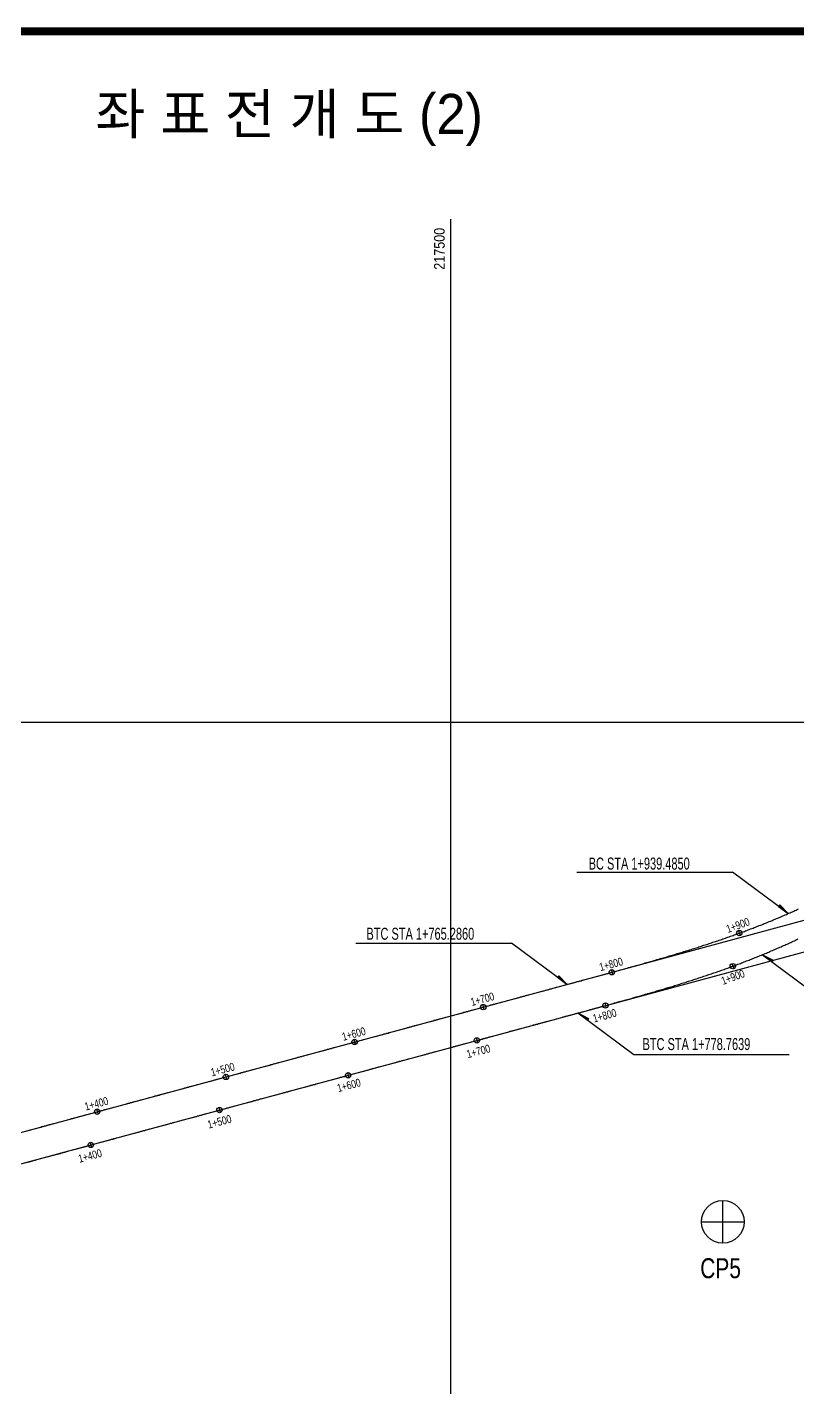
# Model space of a CAD drawing. Header units: inches. Extents: x 0 to 2523, y 0 to 1782.
# Drawn here: x 1072 to 1651, y 705 to 1725 of the extents above; entities that cross this region are included whole.
import ezdxf
from ezdxf.enums import TextEntityAlignment as Align

# ---------------------------------------------------------------- set-up
doc = ezdxf.new("R2010")
doc.units = ezdxf.units.IN
doc.header["$LTSCALE"] = 12
doc.header["$MEASUREMENT"] = 0
for name, color, linetype in [('CA-ALGN-CNTL', 2, 'Continuous'), ('CA-ALGN-STSM', 2, 'Continuous'), ('CA-ALGN-TEXT', 3, 'Continuous'), ('CA-LEAL', 1, 'Continuous'), ('CA-LEAT', 3, 'Continuous'), ('CV-GRID-LINE', 1, 'Continuous'), ('CV-GRID-TEXT', 4, 'Continuous'), ('CV-SURV-SYMB', 3, 'Continuous'), ('CV-SURV-TEXT', 3, 'Continuous'), ('CX-BORD', 3, 'Continuous'), ('CX-BORD-LIN1', 4, 'Continuous'), ('CX-BORD-LIN2', 3, 'Continuous'), ('CX-BORD-TEX2', 7, 'Continuous'), ('CX-BORD-TEX3', 6, 'Continuous')]:
    doc.layers.add(name, color=color, linetype=linetype)
doc.styles.add('GHS', font='Dotum.ttf')
doc.styles.add('RP2', font='Dotum.ttf')
doc.styles.add('TB_TEXT', font='Dotum.ttf')
doc.styles.add('TB_WBTXT', font='Dotum.ttf')
doc.styles.add('TB_WMTXT', font='Dotum.ttf')

# ---------------------------------------------------------------- blocks, each defined once
blk = doc.blocks.new('CXBLKA1-KHCA-부산~울산109_K2H')
at = {"layer": 'CX-BORD-LIN1', "const_width": 2}
blk.add_lwpolyline([(821, 20), (25, 20), (25, 574), (821, 574)], close=True, dxfattribs=at)
at = {"layer": 'CX-BORD-LIN1', "style": 'TB_TEXT'}
for tag, height, p in [('TR_RNUM4', 3, (310.11, 46.64)), ('TR_RDAT4', 3.5, (342.5, 47)), ('TR_DGN4', 3.5, (484.12, 47)), ('TR_CHK4', 3.5, (524.12, 47)), ('TR_APP4', 3.5, (564.12, 47)), ('TR_RNUM3', 3, (310.11, 40.64)), ('TR_RDAT3', 3.5, (342.5, 41)), ('TR_DGN3', 3.5, (484.12, 41)), ('TR_CHK3', 3.5, (524.12, 41)), ('TR_APP3', 3.5, (564.12, 41)), ('TR_RNUM2', 3, (310.11, 34.64)), ('TR_RDAT2', 3.5, (342.5, 35)), ('TR_DGN2', 3.5, (484.12, 35)), ('TR_CHK2', 3.5, (524.12, 35)), ('TR_APP2', 3.5, (564.12, 35)), ('TR_RDAT1', 3.5, (342.5, 29)), ('TR_DGN1', 3.5, (484.12, 29)), ('TR_CHK1', 3.5, (524.12, 29)), ('TR_APP1', 3.5, (564.12, 29)), ('TR_RNUM1', 3, (310.11, 28.64))]:
    blk.add_attdef(tag, text='', height=height, dxfattribs=at).set_placement(p, align=Align.MIDDLE_CENTER)
for tag, p in [('TR_RCON4', (367.3, 47)), ('TR_RCON3', (367.3, 41)), ('TR_RCON2', (367.3, 35)), ('TR_RCON1', (367.3, 29))]:
    blk.add_attdef(tag, text='', height=3.5, dxfattribs=at).set_placement(p, align=Align.MIDDLE_LEFT)
at = {"layer": 'CX-BORD-LIN2', "style": 'TB_TEXT'}
blk.add_attdef('TD_VERSION', text='', height=3, rotation=90, dxfattribs=at).set_placement((825.5, 68.01), align=Align.MIDDLE_CENTER)
at = {"layer": 'CX-BORD-TEX2', "style": 'TB_WMTXT'}
for tag, height, p in [('TB_CNAME', 5, (40.34, 551.83)), ('TB_CSCOP', 4, (41.63, 543.83))]:
    blk.add_attdef(tag, text='', height=height, dxfattribs=at).set_placement(p, align=Align.BOTTOM_LEFT)
at = {"layer": 'CX-BORD-TEX2', "style": 'TB_WBTXT'}
for tag, height, p in [('TB_MTITIL', 10, (423, 553.33)), ('TB_STITL', 7, (423, 538.33))]:
    blk.add_attdef(tag, text='', height=height, dxfattribs=at).set_placement(p, align=Align.MIDDLE_CENTER)
at = {"layer": 'CX-BORD-TEX3', "style": 'TB_TEXT'}
for tag, height, p in [('TD_DCOMP', 4.5, (242.5, 45)), ('TD_CSECT', 4.5, (636, 45)), ('TD_DNAME_TOP', 4.5, (780, 45)), ('TD_DNAME_MAIN', 4.5, (780, 39.01)), ('TD_HSCAL', 4.5, (651.7, 35.24)), ('TD_VSCAL', 4.5, (680.78, 35.24)), ('TD_CCOMP', 4.5, (242.5, 35)), ('TD_DNAME_BOT', 3, (780, 33.65)), ('TD_CNAME', 4.5, (90, 25.75)), ('TD_FIELD', 4.5, (207.5, 25.53)), ('TD_CSTEP', 4.5, (278.24, 25.53)), ('TD_DWGCODE', 4.5, (666, 25.39)), ('TD_DWGNO', 4.5, (780, 25.39))]:
    blk.add_attdef(tag, text='', height=height, dxfattribs=at).set_placement(p, align=Align.MIDDLE_CENTER)
at = {"layer": 'CX-BORD-TEX3', "style": 'TB_TEXT', "width": 0.9}
blk.add_attdef('TD_CDIST', text='', height=4, dxfattribs=at).set_placement((681, 45), align=Align.MIDDLE_CENTER)

msp = doc.modelspace()

# ---------------------------------------------------------------- hatches: boundary and pattern name
at = {"layer": 'CA-LEAL'}
for points in [[(1643.4, 1060.6), (1637.1, 1067.1), (1636.2, 1065.9)], [(1631.2, 1024.5), (1632, 1025.6), (1624, 1029.8)], [(1477.6, 1007.5), (1471.3, 1014), (1470.4, 1012.9)], [(1492.8, 980.8), (1493.6, 981.9), (1485.6, 986.1)]]:
    msp.add_hatch(color=1, dxfattribs=at).paths.add_polyline_path(points)

# ---------------------------------------------------------------- linework, layer by layer
at = {"layer": 'CA-ALGN-CNTL', "linetype": 'Continuous'}
for p, q in [((520.4, 748.4), (1861.9, 1111.6)), ((541.7, 730.6), (1856.6, 1086.5))]:
    msp.add_line(p, q, dxfattribs=at)
at = {"layer": 'CA-ALGN-CNTL'}
for points in [[(1071.9, 897.7), (1072.9, 898), (1073.9, 898.2), (1074.8, 898.5), (1075.8, 898.8), (1076.8, 899), (1077.7, 899.3), (1078.7, 899.6), (1079.7, 899.8), (1080.6, 900.1), (1081.6, 900.3), (1082.6, 900.6), (1083.5, 900.9), (1084.5, 901.1), (1085.5, 901.4), (1086.4, 901.6), (1087.4, 901.9), (1088.4, 902.2), (1089.3, 902.4), (1090.3, 902.7), (1091.2, 902.9), (1092.2, 903.2), (1093.2, 903.5), (1094.1, 903.7), (1095.1, 904), (1096.1, 904.3), (1097, 904.5), (1098, 904.8), (1099, 905), (1099.9, 905.3), (1100.9, 905.6), (1101.9, 905.8), (1102.8, 906.1), (1103.8, 906.3), (1104.8, 906.6), (1105.7, 906.9), (1106.7, 907.1), (1107.7, 907.4), (1108.6, 907.7), (1109.6, 907.9), (1110.6, 908.2), (1111.5, 908.4), (1112.5, 908.7), (1113.4, 909), (1114.4, 909.2), (1115.4, 909.5), (1116.3, 909.7), (1117.3, 910), (1118.3, 910.3), (1119.2, 910.5), (1120.2, 910.8), (1121.2, 911), (1122.1, 911.3), (1123.1, 911.6), (1124.1, 911.8), (1125, 912.1), (1126, 912.4), (1127, 912.6), (1127.9, 912.9), (1128.9, 913.1), (1129.9, 913.4), (1130.8, 913.7), (1131.8, 913.9), (1132.8, 914.2), (1133.7, 914.4), (1134.7, 914.7), (1135.6, 915), (1136.6, 915.2), (1137.6, 915.5), (1138.5, 915.8), (1139.5, 916), (1140.5, 916.3), (1141.4, 916.5), (1142.4, 916.8), (1143.4, 917.1), (1144.3, 917.3), (1145.3, 917.6), (1146.3, 917.8), (1147.2, 918.1), (1148.2, 918.4), (1149.2, 918.6), (1150.1, 918.9), (1151.1, 919.1), (1152.1, 919.4), (1153, 919.7), (1154, 919.9), (1155, 920.2), (1155.9, 920.5), (1156.9, 920.7), (1157.8, 921), (1158.8, 921.2), (1159.8, 921.5), (1160.7, 921.8), (1161.7, 922), (1162.7, 922.3), (1163.6, 922.5), (1164.6, 922.8), (1165.6, 923.1), (1166.5, 923.3), (1167.5, 923.6), (1168.5, 923.9), (1169.4, 924.1), (1170.4, 924.4), (1171.4, 924.6), (1172.3, 924.9), (1173.3, 925.2), (1174.3, 925.4), (1175.2, 925.7), (1176.2, 925.9), (1177.2, 926.2), (1178.1, 926.5), (1179.1, 926.7), (1180.1, 927), (1181, 927.2), (1182, 927.5), (1182.9, 927.8), (1183.9, 928), (1184.9, 928.3), (1185.8, 928.6), (1186.8, 928.8), (1187.8, 929.1), (1188.7, 929.3), (1189.7, 929.6), (1190.7, 929.9), (1191.6, 930.1), (1192.6, 930.4), (1193.6, 930.6), (1194.5, 930.9), (1195.5, 931.2), (1196.5, 931.4), (1197.4, 931.7), (1198.4, 932), (1199.4, 932.2), (1200.3, 932.5), (1201.3, 932.7), (1202.3, 933), (1203.2, 933.3), (1204.2, 933.5), (1205.1, 933.8), (1206.1, 934), (1207.1, 934.3), (1208, 934.6), (1209, 934.8), (1210, 935.1), (1210.9, 935.3), (1211.9, 935.6), (1212.9, 935.9), (1213.8, 936.1), (1214.8, 936.4), (1215.8, 936.7), (1216.7, 936.9), (1217.7, 937.2), (1218.7, 937.4), (1219.6, 937.7), (1220.6, 938), (1221.6, 938.2), (1222.5, 938.5), (1223.5, 938.7), (1224.5, 939), (1225.4, 939.3), (1226.4, 939.5), (1227.3, 939.8), (1228.3, 940.1), (1229.3, 940.3), (1230.2, 940.6), (1231.2, 940.8), (1232.2, 941.1), (1233.1, 941.4), (1234.1, 941.6), (1235.1, 941.9), (1236, 942.1), (1237, 942.4), (1238, 942.7), (1238.9, 942.9), (1239.9, 943.2), (1240.9, 943.4), (1241.8, 943.7), (1242.8, 944), (1243.8, 944.2), (1244.7, 944.5), (1245.7, 944.8), (1246.7, 945), (1247.6, 945.3), (1248.6, 945.5), (1249.5, 945.8), (1250.5, 946.1), (1251.5, 946.3), (1252.4, 946.6), (1253.4, 946.8), (1254.4, 947.1), (1255.3, 947.4), (1256.3, 947.6), (1257.3, 947.9), (1258.2, 948.2), (1259.2, 948.4), (1260.2, 948.7), (1261.1, 948.9), (1262.1, 949.2), (1263.1, 949.5), (1264, 949.7), (1265, 950), (1266, 950.2), (1266.9, 950.5), (1267.9, 950.8), (1268.9, 951), (1269.8, 951.3), (1270.8, 951.5), (1271.8, 951.8), (1272.7, 952.1), (1273.7, 952.3), (1274.6, 952.6), (1275.6, 952.9), (1276.6, 953.1), (1277.5, 953.4), (1278.5, 953.6), (1279.5, 953.9), (1280.4, 954.2), (1281.4, 954.4), (1282.4, 954.7), (1283.3, 954.9), (1284.3, 955.2), (1285.3, 955.5), (1286.2, 955.7), (1287.2, 956), (1288.2, 956.3), (1289.1, 956.5), (1290.1, 956.8), (1291.1, 957), (1292, 957.3), (1293, 957.6), (1294, 957.8), (1294.9, 958.1), (1295.9, 958.3), (1296.8, 958.6), (1297.8, 958.9), (1298.8, 959.1), (1299.7, 959.4), (1300.7, 959.6), (1301.7, 959.9), (1302.6, 960.2), (1303.6, 960.4), (1304.6, 960.7), (1305.5, 961), (1306.5, 961.2), (1307.5, 961.5), (1308.4, 961.7), (1309.4, 962), (1310.4, 962.3), (1311.3, 962.5), (1312.3, 962.8), (1313.3, 963), (1314.2, 963.3), (1315.2, 963.6), (1316.2, 963.8), (1317.1, 964.1), (1318.1, 964.4), (1319, 964.6), (1320, 964.9), (1321, 965.1), (1321.9, 965.4), (1322.9, 965.7), (1323.9, 965.9), (1324.8, 966.2), (1325.8, 966.4), (1326.8, 966.7), (1327.7, 967), (1328.7, 967.2), (1329.7, 967.5), (1330.6, 967.7), (1331.6, 968), (1332.6, 968.3), (1333.5, 968.5), (1334.5, 968.8), (1335.5, 969.1), (1336.4, 969.3), (1337.4, 969.6), (1338.4, 969.8), (1339.3, 970.1), (1340.3, 970.4), (1341.2, 970.6), (1342.2, 970.9), (1343.2, 971.1), (1344.1, 971.4), (1345.1, 971.7), (1346.1, 971.9), (1347, 972.2), (1348, 972.5), (1349, 972.7), (1349.9, 973), (1350.9, 973.2), (1351.9, 973.5), (1352.8, 973.8), (1353.8, 974), (1354.8, 974.3), (1355.7, 974.5), (1356.7, 974.8), (1357.7, 975.1), (1358.6, 975.3), (1359.6, 975.6), (1360.6, 975.8), (1361.5, 976.1), (1362.5, 976.4), (1363.4, 976.6), (1364.4, 976.9), (1365.4, 977.2), (1366.3, 977.4), (1367.3, 977.7), (1368.3, 977.9), (1369.2, 978.2), (1370.2, 978.5), (1371.2, 978.7), (1372.1, 979), (1373.1, 979.2), (1374.1, 979.5), (1375, 979.8), (1376, 980), (1377, 980.3), (1377.9, 980.6), (1378.9, 980.8), (1379.9, 981.1), (1380.8, 981.3), (1381.8, 981.6), (1382.8, 981.9), (1383.7, 982.1), (1384.7, 982.4), (1385.7, 982.6), (1386.6, 982.9), (1387.6, 983.2), (1388.5, 983.4), (1389.5, 983.7), (1390.5, 984), (1391.4, 984.2), (1392.4, 984.5), (1393.4, 984.7), (1394.3, 985), (1395.3, 985.3), (1396.3, 985.5), (1397.2, 985.8), (1398.2, 986), (1399.2, 986.3), (1400.1, 986.6), (1401.1, 986.8), (1402.1, 987.1), (1403, 987.3), (1404, 987.6), (1405, 987.9), (1405.9, 988.1), (1406.9, 988.4), (1407.9, 988.7), (1408.8, 988.9), (1409.8, 989.2), (1410.7, 989.4), (1411.7, 989.7), (1412.7, 990), (1413.6, 990.2), (1414.6, 990.5), (1415.6, 990.7), (1416.5, 991), (1417.5, 991.3), (1418.5, 991.5), (1419.4, 991.8), (1420.4, 992.1), (1421.4, 992.3), (1422.3, 992.6), (1423.3, 992.8), (1424.3, 993.1), (1425.2, 993.4), (1426.2, 993.6), (1427.2, 993.9), (1428.1, 994.1), (1429.1, 994.4), (1430.1, 994.7), (1431, 994.9), (1432, 995.2), (1432.9, 995.4), (1433.9, 995.7), (1434.9, 996), (1435.8, 996.2), (1436.8, 996.5), (1437.8, 996.8), (1438.7, 997), (1439.7, 997.3), (1440.7, 997.5), (1441.6, 997.8), (1442.6, 998.1), (1443.6, 998.3), (1444.5, 998.6), (1445.5, 998.8), (1446.5, 999.1), (1447.4, 999.4), (1448.4, 999.6), (1449.4, 999.9), (1450.3, 1000.2), (1451.3, 1000.4), (1452.3, 1000.7), (1453.2, 1000.9), (1454.2, 1001.2), (1455.1, 1001.5), (1456.1, 1001.7), (1457.1, 1002), (1458, 1002.2), (1459, 1002.5), (1460, 1002.8), (1460.9, 1003), (1461.9, 1003.3), (1462.9, 1003.5), (1463.8, 1003.8), (1464.8, 1004.1), (1465.8, 1004.3), (1466.7, 1004.6), (1467.7, 1004.9), (1468.7, 1005.1), (1469.6, 1005.4), (1470.6, 1005.6), (1471.6, 1005.9), (1472.5, 1006.2), (1473.5, 1006.4), (1474.5, 1006.7), (1475.4, 1006.9), (1476.4, 1007.2), (1477.4, 1007.5), (1478.3, 1007.7), (1479.3, 1008), (1480.2, 1008.3), (1481.2, 1008.5), (1482.2, 1008.8), (1483.1, 1009), (1484.1, 1009.3), (1485.1, 1009.6), (1486, 1009.8), (1487, 1010.1), (1488, 1010.3), (1488.9, 1010.6), (1489.9, 1010.9), (1490.9, 1011.1), (1491.8, 1011.4), (1492.7, 1011.6), (1492.8, 1011.6), (1493.8, 1011.9), (1494.7, 1012.2), (1495.7, 1012.4), (1496.7, 1012.7), (1497.6, 1013), (1498.6, 1013.2), (1499.6, 1013.5), (1500.5, 1013.7), (1501.5, 1014), (1502.4, 1014.3), (1503.4, 1014.5), (1504.4, 1014.8), (1505.3, 1015), (1506.3, 1015.3), (1507.3, 1015.6), (1508.2, 1015.8), (1509.2, 1016.1), (1510.2, 1016.4), (1511.1, 1016.6), (1512.1, 1016.9), (1513.1, 1017.2), (1514, 1017.4), (1515, 1017.7), (1516, 1017.9), (1516.9, 1018.2), (1517.9, 1018.5), (1518.8, 1018.7), (1519.8, 1019), (1520.8, 1019.3), (1521.7, 1019.5), (1522.7, 1019.8), (1523.7, 1020.1), (1524.6, 1020.3), (1525.6, 1020.6), (1526.6, 1020.9), (1527.5, 1021.1), (1528.5, 1021.4), (1529.4, 1021.7), (1530.4, 1022), (1531.4, 1022.2), (1532.3, 1022.5), (1533.3, 1022.8), (1534.3, 1023), (1535.2, 1023.3), (1536.2, 1023.6), (1537.1, 1023.9), (1538.1, 1024.1), (1539.1, 1024.4), (1540, 1024.7), (1541, 1025), (1542, 1025.2), (1542.9, 1025.5), (1543.9, 1025.8), (1544.8, 1026.1), (1545.8, 1026.3), (1546.8, 1026.6), (1547.7, 1026.9), (1548.7, 1027.2), (1549.6, 1027.5), (1550.6, 1027.7), (1551.6, 1028), (1552.5, 1028.3), (1553.5, 1028.6), (1554.4, 1028.9), (1555.4, 1029.2), (1556.3, 1029.4), (1557.3, 1029.7), (1558.3, 1030), (1559.2, 1030.3), (1560.2, 1030.6), (1561.1, 1030.9), (1562.1, 1031.2), (1563, 1031.5), (1564, 1031.8), (1565, 1032.1), (1565.9, 1032.3), (1566.9, 1032.6), (1567.8, 1032.9), (1568.8, 1033.2), (1569.7, 1033.5), (1570.7, 1033.8), (1571.6, 1034.1), (1572.6, 1034.4), (1573.6, 1034.7), (1574.5, 1035), (1575.5, 1035.3), (1576.4, 1035.6), (1577.4, 1035.9), (1578.3, 1036.3), (1579.3, 1036.6), (1580.2, 1036.9), (1581.2, 1037.2), (1582.1, 1037.5), (1583.1, 1037.8), (1584, 1038.1), (1585, 1038.4), (1585.9, 1038.7), (1586.9, 1039.1), (1587.8, 1039.4), (1588.8, 1039.7), (1589.7, 1040), (1590.7, 1040.3), (1591.6, 1040.6), (1592.6, 1041), (1593.5, 1041.3), (1594.4, 1041.6), (1595.4, 1041.9), (1596.3, 1042.3), (1597.3, 1042.6), (1598.2, 1042.9), (1599.2, 1043.3), (1600.1, 1043.6), (1601.1, 1043.9), (1602, 1044.3), (1602.9, 1044.6), (1603.9, 1044.9), (1604.8, 1045.3), (1605.8, 1045.6), (1606.7, 1046), (1607.6, 1046.3), (1608.6, 1046.6), (1609.5, 1047), (1610.5, 1047.3), (1611.4, 1047.7), (1612.3, 1048), (1613.3, 1048.4), (1614.2, 1048.7), (1615.1, 1049.1), (1616.1, 1049.4), (1617, 1049.8), (1617.9, 1050.2), (1618.9, 1050.5), (1619.8, 1050.9), (1620.7, 1051.2), (1621.7, 1051.6), (1622.6, 1052), (1623.5, 1052.3), (1624.5, 1052.7), (1625.4, 1053.1), (1626.3, 1053.4), (1627.2, 1053.8), (1628.2, 1054.2), (1629.1, 1054.6), (1630, 1054.9), (1630.8, 1055.3), (1631, 1055.3), (1631.9, 1055.7), (1632.8, 1056.1), (1633.7, 1056.5), (1634.7, 1056.9), (1635.6, 1057.2), (1636.5, 1057.6), (1637.4, 1058), (1638.3, 1058.4), (1639.3, 1058.8), (1640.2, 1059.2), (1641.1, 1059.6), (1642, 1060), (1642.9, 1060.4), (1643.8, 1060.8), (1644.8, 1061.2), (1645.7, 1061.6), (1646.6, 1062), (1647.5, 1062.4), (1648.4, 1062.8), (1649.3, 1063.2), (1650.2, 1063.6), (1651.1, 1064.1)], [(1072, 874.1), (1072.9, 874.4), (1073.9, 874.6), (1074.9, 874.9), (1075.8, 875.1), (1076.8, 875.4), (1077.7, 875.7), (1078.7, 875.9), (1079.7, 876.2), (1080.6, 876.5), (1081.6, 876.7), (1082.6, 877), (1083.5, 877.2), (1084.5, 877.5), (1085.5, 877.8), (1086.4, 878), (1087.4, 878.3), (1088.4, 878.5), (1089.3, 878.8), (1090.3, 879.1), (1091.3, 879.3), (1092.2, 879.6), (1093.2, 879.9), (1094.2, 880.1), (1095.1, 880.4), (1096.1, 880.6), (1097.1, 880.9), (1098, 881.2), (1099, 881.4), (1099.9, 881.7), (1100.9, 881.9), (1101.9, 882.2), (1102.8, 882.5), (1103.8, 882.7), (1104.8, 883), (1105.7, 883.3), (1106.7, 883.5), (1107.7, 883.8), (1108.6, 884), (1109.6, 884.3), (1110.6, 884.6), (1111.5, 884.8), (1112.5, 885.1), (1113.5, 885.3), (1114.4, 885.6), (1115.4, 885.9), (1116.4, 886.1), (1117.3, 886.4), (1118.3, 886.6), (1119.3, 886.9), (1120.2, 887.2), (1121.2, 887.4), (1122.1, 887.7), (1123.1, 888), (1124.1, 888.2), (1125, 888.5), (1126, 888.7), (1127, 889), (1127.9, 889.3), (1128.9, 889.5), (1129.9, 889.8), (1130.8, 890), (1131.8, 890.3), (1132.8, 890.6), (1133.7, 890.8), (1134.7, 891.1), (1135.7, 891.4), (1136.6, 891.6), (1137.6, 891.9), (1138.6, 892.1), (1139.5, 892.4), (1140.5, 892.7), (1141.5, 892.9), (1142.4, 893.2), (1143.4, 893.4), (1144.4, 893.7), (1145.3, 894), (1146.3, 894.2), (1147.2, 894.5), (1148.2, 894.7), (1149.2, 895), (1150.1, 895.3), (1151.1, 895.5), (1152.1, 895.8), (1153, 896.1), (1154, 896.3), (1155, 896.6), (1155.9, 896.8), (1156.9, 897.1), (1157.9, 897.4), (1158.8, 897.6), (1159.8, 897.9), (1160.8, 898.1), (1161.7, 898.4), (1162.7, 898.7), (1163.7, 898.9), (1164.6, 899.2), (1165.6, 899.5), (1166.6, 899.7), (1167.5, 900), (1168.5, 900.2), (1169.4, 900.5), (1170.4, 900.8), (1171.4, 901), (1172.3, 901.3), (1173.3, 901.5), (1174.3, 901.8), (1175.2, 902.1), (1176.2, 902.3), (1177.2, 902.6), (1178.1, 902.8), (1179.1, 903.1), (1180.1, 903.4), (1181, 903.6), (1182, 903.9), (1183, 904.2), (1183.9, 904.4), (1184.9, 904.7), (1185.9, 904.9), (1186.8, 905.2), (1187.8, 905.5), (1188.8, 905.7), (1189.2, 905.9), (1189.7, 906), (1190.7, 906.2), (1191.6, 906.5), (1192.6, 906.8), (1193.6, 907), (1194.5, 907.3), (1195.5, 907.6), (1196.5, 907.8), (1197.4, 908.1), (1198.4, 908.3), (1199.4, 908.6), (1200.3, 908.9), (1201.3, 909.1), (1202.3, 909.4), (1203.2, 909.6), (1204.2, 909.9), (1205.2, 910.2), (1206.1, 910.4), (1207.1, 910.7), (1208.1, 910.9), (1209, 911.2), (1210, 911.5), (1211, 911.7), (1211.9, 912), (1212.9, 912.3), (1213.8, 912.5), (1214.8, 912.8), (1215.8, 913), (1216.7, 913.3), (1217.7, 913.6), (1218.7, 913.8), (1219.6, 914.1), (1220.6, 914.3), (1221.6, 914.6), (1222.5, 914.9), (1223.5, 915.1), (1224.5, 915.4), (1225.4, 915.7), (1226.4, 915.9), (1227.4, 916.2), (1228.3, 916.4), (1229.3, 916.7), (1230.3, 917), (1231.2, 917.2), (1232.2, 917.5), (1233.2, 917.7), (1234.1, 918), (1235.1, 918.3), (1236.1, 918.5), (1237, 918.8), (1238, 919), (1238.9, 919.3), (1239.9, 919.6), (1240.9, 919.8), (1241.8, 920.1), (1242.8, 920.4), (1243.8, 920.6), (1244.7, 920.9), (1245.7, 921.1), (1246.7, 921.4), (1247.6, 921.7), (1248.6, 921.9), (1249.6, 922.2), (1250.5, 922.4), (1251.5, 922.7), (1252.5, 923), (1253.4, 923.2), (1254.4, 923.5), (1255.4, 923.8), (1256.3, 924), (1257.3, 924.3), (1258.3, 924.5), (1259.2, 924.8), (1260.2, 925.1), (1261.1, 925.3), (1262.1, 925.6), (1263.1, 925.8), (1264, 926.1), (1265, 926.4), (1266, 926.6), (1266.9, 926.9), (1267.9, 927.1), (1268.9, 927.4), (1269.8, 927.7), (1270.8, 927.9), (1271.8, 928.2), (1272.7, 928.5), (1273.7, 928.7), (1274.7, 929), (1275.6, 929.2), (1276.6, 929.5), (1277.6, 929.8), (1278.5, 930), (1279.5, 930.3), (1280.5, 930.5), (1281.4, 930.8), (1282.4, 931.1), (1283.3, 931.3), (1284.3, 931.6), (1285.3, 931.9), (1286.2, 932.1), (1287.2, 932.4), (1288.2, 932.6), (1289.1, 932.9), (1290.1, 933.2), (1291.1, 933.4), (1292, 933.7), (1293, 933.9), (1294, 934.2), (1294.9, 934.5), (1295.9, 934.7), (1296.9, 935), (1297.8, 935.2), (1298.8, 935.5), (1299.8, 935.8), (1300.7, 936), (1301.7, 936.3), (1302.7, 936.6), (1303.6, 936.8), (1304.6, 937.1), (1305.5, 937.3), (1306.5, 937.6), (1307.5, 937.9), (1308.4, 938.1), (1309.4, 938.4), (1310.4, 938.6), (1311.3, 938.9), (1312.3, 939.2), (1313.3, 939.4), (1314.2, 939.7), (1315.2, 940), (1316.2, 940.2), (1317.1, 940.5), (1318.1, 940.7), (1319.1, 941), (1320, 941.3), (1321, 941.5), (1322, 941.8), (1322.9, 942), (1323.9, 942.3), (1324.9, 942.6), (1325.8, 942.8), (1326.8, 943.1), (1327.7, 943.3), (1328.7, 943.6), (1329.7, 943.9), (1330.6, 944.1), (1331.6, 944.4), (1332.6, 944.7), (1333.5, 944.9), (1334.5, 945.2), (1335.5, 945.4), (1336.4, 945.7), (1337.4, 946), (1338.4, 946.2), (1339.3, 946.5), (1340.3, 946.7), (1341.3, 947), (1342.2, 947.3), (1343.2, 947.5), (1344.2, 947.8), (1345.1, 948.1), (1346.1, 948.3), (1347.1, 948.6), (1348, 948.8), (1349, 949.1), (1350, 949.4), (1350.9, 949.6), (1351.9, 949.9), (1352.8, 950.1), (1353.8, 950.4), (1354.8, 950.7), (1355.7, 950.9), (1356.7, 951.2), (1357.7, 951.4), (1358.6, 951.7), (1359.6, 952), (1360.6, 952.2), (1361.5, 952.5), (1362.5, 952.8), (1363.5, 953), (1364.4, 953.3), (1365.4, 953.5), (1366.4, 953.8), (1367.3, 954.1), (1368.3, 954.3), (1369.3, 954.6), (1370.2, 954.8), (1371.2, 955.1), (1372.2, 955.4), (1373.1, 955.6), (1374.1, 955.9), (1375, 956.2), (1376, 956.4), (1377, 956.7), (1377.9, 956.9), (1378.9, 957.2), (1379.9, 957.5), (1380.8, 957.7), (1381.8, 958), (1382.8, 958.2), (1383.7, 958.5), (1384.7, 958.8), (1385.7, 959), (1386.6, 959.3), (1387.6, 959.5), (1388.6, 959.8), (1389.5, 960.1), (1390.5, 960.3), (1391.5, 960.6), (1392.4, 960.9), (1393.4, 961.1), (1394.4, 961.4), (1395.3, 961.6), (1396.3, 961.9), (1397.2, 962.2), (1398.2, 962.4), (1399.2, 962.7), (1400.1, 962.9), (1401.1, 963.2), (1402.1, 963.5), (1403, 963.7), (1404, 964), (1405, 964.3), (1405.9, 964.5), (1406.9, 964.8), (1407.9, 965), (1408.8, 965.3), (1409.8, 965.6), (1410.8, 965.8), (1411.7, 966.1), (1412.7, 966.3), (1413.7, 966.6), (1414.6, 966.9), (1415.6, 967.1), (1416.6, 967.4), (1417.5, 967.6), (1418.5, 967.9), (1419.4, 968.2), (1420.4, 968.4), (1421.4, 968.7), (1422.3, 969), (1423.3, 969.2), (1424.3, 969.5), (1425.2, 969.7), (1426.2, 970), (1427.2, 970.3), (1428.1, 970.5), (1429.1, 970.8), (1430.1, 971), (1431, 971.3), (1432, 971.6), (1433, 971.8), (1433.9, 972.1), (1434.9, 972.4), (1435.9, 972.6), (1436.8, 972.9), (1437.8, 973.1), (1438.8, 973.4), (1439.7, 973.7), (1440.7, 973.9), (1441.6, 974.2), (1442.6, 974.4), (1443.6, 974.7), (1444.5, 975), (1445.5, 975.2), (1446.5, 975.5), (1447.4, 975.8), (1448.4, 976), (1449.4, 976.3), (1450.3, 976.5), (1451.3, 976.8), (1452.3, 977.1), (1453.2, 977.3), (1454.2, 977.6), (1455.2, 977.8), (1456.1, 978.1), (1457.1, 978.4), (1458.1, 978.6), (1459, 978.9), (1460, 979.1), (1461, 979.4), (1461.9, 979.7), (1462.9, 979.9), (1463.9, 980.2), (1464.8, 980.5), (1465.8, 980.7), (1466.7, 981), (1467.7, 981.2), (1468.7, 981.5), (1469.6, 981.8), (1470.6, 982), (1471.6, 982.3), (1472.5, 982.5), (1473.5, 982.8), (1474.5, 983.1), (1475.4, 983.3), (1476.4, 983.6), (1477.4, 983.9), (1478.3, 984.1), (1479.3, 984.4), (1480.3, 984.6), (1481.2, 984.9), (1482.2, 985.2), (1483.2, 985.4), (1484.1, 985.7), (1485.1, 985.9), (1485.8, 986.1), (1486.1, 986.2), (1487, 986.5), (1487, 986.5), (1488, 986.7), (1488.9, 987), (1489.9, 987.2), (1490.9, 987.5), (1491.8, 987.8), (1492.8, 988), (1493.8, 988.3), (1494.7, 988.6), (1495.7, 988.8), (1496.7, 989.1), (1497.6, 989.3), (1498.6, 989.6), (1499.6, 989.9), (1500.5, 990.1), (1501.5, 990.4), (1502.5, 990.7), (1503.4, 990.9), (1504.4, 991.2), (1505.4, 991.4), (1506.3, 991.7), (1507.3, 992), (1508.2, 992.2), (1509.2, 992.5), (1510.2, 992.8), (1511.1, 993), (1512.1, 993.3), (1513.1, 993.6), (1514, 993.8), (1515, 994.1), (1516, 994.4), (1516.9, 994.6), (1517.9, 994.9), (1518.8, 995.2), (1519.8, 995.4), (1520.8, 995.7), (1521.7, 996), (1522.7, 996.2), (1523.7, 996.5), (1524.6, 996.8), (1525.6, 997), (1526.6, 997.3), (1527.5, 997.6), (1528.5, 997.9), (1529.4, 998.1), (1530.4, 998.4), (1531.4, 998.7), (1532.3, 999), (1533.3, 999.2), (1534.2, 999.5), (1535.2, 999.8), (1536.2, 1000.1), (1537.1, 1000.3), (1538.1, 1000.6), (1539.1, 1000.9), (1540, 1001.2), (1541, 1001.5), (1541.9, 1001.7), (1542.9, 1002), (1543.9, 1002.3), (1544.8, 1002.6), (1545.8, 1002.9), (1546.7, 1003.1), (1547.7, 1003.4), (1548.6, 1003.7), (1549.6, 1004), (1550.6, 1004.3), (1551.5, 1004.6), (1552.5, 1004.9), (1553.4, 1005.2), (1554.4, 1005.4), (1555.3, 1005.7), (1556.3, 1006), (1557.3, 1006.3), (1558.2, 1006.6), (1559.2, 1006.9), (1560.1, 1007.2), (1561.1, 1007.5), (1562, 1007.8), (1563, 1008.1), (1563.9, 1008.4), (1564.9, 1008.7), (1565.9, 1009), (1566.8, 1009.3), (1567.8, 1009.6), (1568.7, 1009.9), (1569.7, 1010.2), (1570.6, 1010.5), (1571.6, 1010.8), (1572.5, 1011.1), (1573.5, 1011.4), (1574.4, 1011.7), (1575.4, 1012), (1576.3, 1012.4), (1577.3, 1012.7), (1578.2, 1013), (1579.2, 1013.3), (1580.1, 1013.6), (1581.1, 1013.9), (1582, 1014.2), (1583, 1014.6), (1583.9, 1014.9), (1584.9, 1015.2), (1585.8, 1015.5), (1586.8, 1015.9), (1587.7, 1016.2), (1588.6, 1016.5), (1589.6, 1016.8), (1590.5, 1017.2), (1591.5, 1017.5), (1592.4, 1017.8), (1593.4, 1018.2), (1594.3, 1018.5), (1595.3, 1018.8), (1596.2, 1019.2), (1597.1, 1019.5), (1598.1, 1019.8), (1599, 1020.2), (1600, 1020.5), (1600.9, 1020.9), (1601.8, 1021.2), (1602.8, 1021.5), (1603.7, 1021.9), (1604.7, 1022.2), (1605.6, 1022.6), (1606.5, 1022.9), (1607.5, 1023.3), (1608.4, 1023.6), (1609.3, 1024), (1610.3, 1024.4), (1611.2, 1024.7), (1612.1, 1025.1), (1613.1, 1025.4), (1614, 1025.8), (1614.9, 1026.2), (1615.9, 1026.5), (1616.8, 1026.9), (1617.7, 1027.3), (1618.6, 1027.6), (1619.6, 1028), (1620.5, 1028.4), (1621.4, 1028.8), (1622.4, 1029.1), (1623.3, 1029.5), (1624, 1029.8), (1624.2, 1029.9), (1625.1, 1030.3), (1626.1, 1030.6), (1627, 1031), (1627.9, 1031.4), (1628.8, 1031.8), (1629.7, 1032.2), (1630.7, 1032.6), (1631.6, 1033), (1632.5, 1033.4), (1633.4, 1033.8), (1634.3, 1034.2), (1635.3, 1034.6), (1636.2, 1035), (1637.1, 1035.4), (1638, 1035.8), (1638.9, 1036.2), (1639.8, 1036.6), (1640.8, 1037), (1641.7, 1037.4), (1642.6, 1037.8), (1643.5, 1038.2), (1644.4, 1038.6), (1645.3, 1039), (1646.2, 1039.5), (1647.1, 1039.9), (1648, 1040.3), (1648.9, 1040.7), (1649.8, 1041.1), (1650.7, 1041.6)]]:
    msp.add_lwpolyline(points, dxfattribs=at)
at = {"layer": 'CA-ALGN-STSM', "linetype": 'Continuous'}
for p, q in [((1606, 1047.8), (1607.4, 1044.1)), ((1601.1, 1023.1), (1602.5, 1019.3)), ((1510.6, 1018.6), (1511.7, 1014.7)), ((1414.1, 992.4), (1415.1, 988.6)), ((1505.8, 993.6), (1506.8, 989.8)), ((1317.6, 966.3), (1318.6, 962.4)), ((1409.3, 967.5), (1410.3, 963.6)), ((1221, 940.2), (1222.1, 936.3)), ((1312.7, 941.4), (1313.8, 937.5)), ((1124.5, 914), (1125.6, 910.2)), ((1216.2, 915.2), (1217.3, 911.4)), ((1119.7, 889.1), (1120.7, 885.2))]:
    msp.add_line(p, q, dxfattribs=at)
for centre in [(1606.7, 1046), (1601.8, 1021.2), (1511.1, 1016.6), (1414.6, 990.5), (1506.3, 991.7), (1318.1, 964.4), (1409.8, 965.6), (1221.6, 938.2), (1313.3, 939.4), (1125, 912.1), (1216.7, 913.3), (1120.2, 887.2)]:
    msp.add_circle(centre, 2, dxfattribs=at)
at = {"layer": 'CA-LEAL', "color": 1}
for p, q in [((1643.4, 1060.6), (1601.5, 1091.6)), ((1477.6, 1007.5), (1435.7, 1038.5)), ((1624, 1029.8), (1665.9, 998.8)), ((1485.6, 986.1), (1527.5, 955.1))]:
    msp.add_line(p, q, dxfattribs=at)
for points in [[(1484.7, 1091.6), (1601.5, 1091.6)], [(1319, 1038.5), (1435.7, 1038.5)], [(1527.5, 955.1), (1644.2, 955.1)]]:
    msp.add_lwpolyline(points, dxfattribs=at)
for points in [[(1636.2, 1065.9), (1643.4, 1060.6), (1637.1, 1067.1)], [(1631.2, 1024.5), (1624, 1029.8), (1632, 1025.6)], [(1470.4, 1012.9), (1477.6, 1007.5), (1471.3, 1014)], [(1492.8, 980.8), (1485.6, 986.1), (1493.6, 981.9)]]:
    msp.add_lwpolyline(points, close=True, dxfattribs=at)
at = {"layer": 'CV-GRID-LINE', "linetype": 'Continuous'}
for p, q in [((1390.4, 606.2), (1390.4, 1581.1)), ((651.6, 1204.2), (1890.4, 1204.2)), ((1390.4, 1204.2), (1890.4, 1204.2))]:
    msp.add_line(p, q, dxfattribs=at)
at = {"layer": 'CV-SURV-SYMB', "linetype": 'Continuous'}
for p, q in [((1594.3, 813.6), (1594.3, 845.6)), ((1578.3, 829.6), (1610.3, 829.6))]:
    msp.add_line(p, q, dxfattribs=at)
msp.add_circle((1594.3, 829.6), 16, dxfattribs=at)

# ---------------------------------------------------------------- block references
at = {"layer": 'CX-BORD'}
ref = msp.add_blockref('CXBLKA1-KHCA-부산~울산109_K2H', (0, 0), dxfattribs=dict(at, xscale=3, yscale=3, zscale=3))
ref.add_attrib('TB_MTITIL', '좌 표 전 개 도 (2)', dxfattribs={"layer": 'CX-BORD-TEX2', "height": 30, "style": 'TB_WBTXT'}).set_placement((1269, 1660), align=Align.MIDDLE_CENTER)

# ---------------------------------------------------------------- texts
at = {"layer": 'CA-ALGN-TEXT', "style": 'RP2'}
for s, rotation, width, p in [('1+900', 19.9828, 0.815534, (1598.2, 1046)), ('1+800', 15.272, 0.815534, (1502.6, 1017.4)), ('1+900', 20.154, 0.815534, (1594.5, 1007.1)), ('1+700', 15.1472, 0.815534, (1406.1, 991.3)), ('1+800', 15.3008, 0.815534, (1497.8, 978.9)), ('1+600', 15.1472, 0.815534, (1309.6, 965.2)), ('1+700', 15.1472, 0.815534, (1403.1, 952.2)), ('1+500 ', 15.1472, 0.826772, (1211.1, 938.5)), ('1+600', 15.1472, 0.815534, (1305.9, 926.7)), ('1+400', 15.1472, 0.815534, (1116.5, 912.9)), ('1+500 ', 15.1472, 0.826772, (1208.7, 899.4)), ('1+400', 15.1472, 0.815534, (1111.7, 873.8))]:
    msp.add_text(s, height=6, rotation=rotation, dxfattribs=dict(at, width=width)).set_placement(p)
at = {"layer": 'CA-LEAT', "style": 'GHS', "width": 0.7}
for s, p in [('BC STA 1+939.4850', (1493.7, 1093.6)), ('BTC STA 1+765.2860', (1327, 1041)), ('BTC STA 1+778.7639', (1534.1, 958.3))]:
    msp.add_text(s, height=9, rotation=360, dxfattribs=at).set_placement(p)
at = {"layer": 'CV-GRID-TEXT', "linetype": 'Continuous', "style": 'GHS', "width": 0.9}
msp.add_text('217500', height=8, rotation=90, dxfattribs=at).set_placement((1385.7, 1543.2))
at = {"layer": 'CV-SURV-TEXT', "color": 2, "style": 'GHS', "width": 0.8}
msp.add_text('CP5', height=15, dxfattribs=at).set_placement((1577.4, 787.3))

doc.saveas('drawing.dxf')
